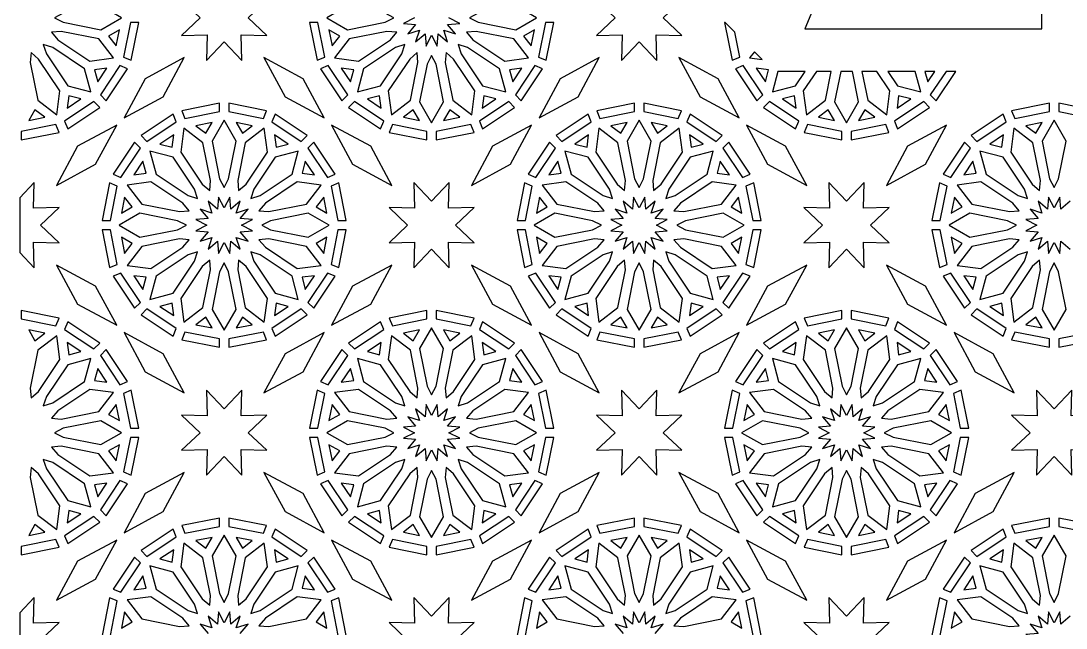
# Model space of a CAD drawing. Header units: millimetres. Extents: x 5 to 1055, y 1035 to 2435.
# Drawn here: x 181.5 to 534.1, y 1319 to 1523.9 of the extents above; entities that cross this region are included whole.
import ezdxf

# ---------------------------------------------------------------- set-up
doc = ezdxf.new("R2010")
doc.units = ezdxf.units.MM
doc.layers.add('CUT', color=1, linetype='CONTINUOUS')

msp = doc.modelspace()

# ---------------------------------------------------------------- linework, layer by layer
at = {"layer": 'CUT'}
for points in [[(250.075, 1516.839), (256.026, 1510.558), (255.793, 1519.207), (264.442, 1518.974), (258.161, 1524.925), (264.442, 1530.876), (255.793, 1530.643), (256.026, 1539.292), (250.075, 1533.011), (244.124, 1539.292), (244.357, 1530.643), (235.708, 1530.876), (241.989, 1524.925), (235.708, 1518.974), (244.357, 1519.207), (244.124, 1510.558)], [(390.075, 1516.839), (396.026, 1510.558), (395.793, 1519.207), (404.442, 1518.974), (398.161, 1524.925), (404.442, 1530.876), (395.793, 1530.643), (396.026, 1539.292), (390.075, 1533.011), (384.124, 1539.292), (384.357, 1530.643), (375.708, 1530.876), (381.989, 1524.925), (375.708, 1518.974), (384.357, 1519.207), (384.124, 1510.558)], [(525.95, 1539.1), (453.426, 1539.1), (446.033, 1521.25), (525.95, 1521.25)], [(195.763, 1523.411), (208.475, 1520.882), (215.479, 1524.925), (208.475, 1528.968), (195.763, 1526.439), (192.806, 1524.925)], [(304.387, 1526.439), (291.675, 1528.968), (284.671, 1524.925), (291.675, 1520.882), (304.387, 1523.411), (307.344, 1524.925)], [(335.763, 1523.411), (348.475, 1520.882), (355.479, 1524.925), (348.475, 1528.968), (335.763, 1526.439), (332.806, 1524.925)], [(218.732, 1510.617), (221.266, 1523.35), (218.451, 1523.35), (216.133, 1511.695)], [(284.017, 1511.695), (281.699, 1523.35), (278.884, 1523.35), (281.418, 1510.617)], [(358.732, 1510.617), (361.266, 1523.35), (358.451, 1523.35), (356.133, 1511.695)], [(419.103, 1523.35), (418.884, 1523.35), (421.418, 1510.617), (424.017, 1511.695), (422.344, 1520.109)], [(193.988, 1517.523), (204.766, 1510.321), (212.783, 1511.376), (207.861, 1517.792), (195.148, 1520.321), (191.837, 1520.053)], [(214.744, 1520.863), (211.093, 1518.755), (213.66, 1515.41)], [(286.49, 1515.41), (289.057, 1518.755), (285.406, 1520.863)], [(308.313, 1520.053), (305.002, 1520.321), (292.289, 1517.792), (287.367, 1511.376), (295.384, 1510.321), (306.162, 1517.523)], [(333.988, 1517.523), (344.766, 1510.321), (352.783, 1511.376), (347.861, 1517.792), (335.148, 1520.321), (331.837, 1520.053)], [(354.744, 1520.863), (351.093, 1518.755), (353.66, 1515.41)], [(184.679, 1509.852), (187.208, 1497.139), (193.624, 1492.217), (194.679, 1500.234), (187.477, 1511.012), (184.947, 1513.163)], [(190.097, 1512.761), (197.298, 1501.984), (205.109, 1499.891), (203.016, 1507.702), (192.239, 1514.903), (189.077, 1515.923)], [(307.911, 1514.903), (297.134, 1507.702), (295.041, 1499.891), (302.852, 1501.984), (310.053, 1512.761), (311.073, 1515.923)], [(312.673, 1511.012), (305.471, 1500.234), (306.526, 1492.217), (312.942, 1497.139), (315.471, 1509.852), (315.203, 1513.163)], [(324.679, 1509.852), (327.208, 1497.139), (333.624, 1492.217), (334.679, 1500.234), (327.477, 1511.012), (324.947, 1513.163)], [(330.097, 1512.761), (337.298, 1501.984), (345.109, 1499.891), (343.016, 1507.702), (332.239, 1514.903), (329.077, 1515.923)], [(428.977, 1513.476), (427.367, 1511.376), (431.639, 1510.814)], [(216.321, 1491.171), (229.519, 1498.276), (236.624, 1511.474), (223.426, 1504.369)], [(283.829, 1491.171), (276.724, 1504.369), (263.526, 1511.474), (270.631, 1498.276)], [(318.561, 1509.237), (316.032, 1496.525), (320.075, 1489.521), (324.118, 1496.525), (321.589, 1509.237), (320.075, 1512.194)], [(356.321, 1491.171), (369.519, 1498.276), (376.624, 1511.474), (363.426, 1504.369)], [(423.829, 1491.171), (416.724, 1504.369), (403.526, 1511.474), (410.631, 1498.276)], [(210.551, 1507.905), (206.371, 1507.355), (207.462, 1503.282)], [(214.927, 1508.784), (208.325, 1498.903), (210.314, 1496.913), (217.527, 1507.707)], [(291.825, 1498.903), (285.223, 1508.784), (282.623, 1507.707), (289.836, 1496.913)], [(292.688, 1503.282), (293.779, 1507.355), (289.599, 1507.905)], [(350.551, 1507.905), (346.371, 1507.355), (347.462, 1503.282)], [(354.927, 1508.784), (348.325, 1498.903), (350.314, 1496.913), (357.527, 1507.707)], [(431.825, 1498.903), (425.223, 1508.784), (422.623, 1507.707), (429.836, 1496.913)], [(432.688, 1503.282), (433.779, 1507.355), (429.599, 1507.905)], [(436.906, 1506.85), (435.041, 1499.891), (442.852, 1501.984), (446.104, 1506.85)], [(449.892, 1506.85), (445.471, 1500.234), (446.526, 1492.217), (452.942, 1497.139), (454.874, 1506.85)], [(458.086, 1506.85), (456.032, 1496.525), (460.075, 1489.521), (464.118, 1496.525), (462.064, 1506.85)], [(465.276, 1506.85), (467.208, 1497.139), (473.624, 1492.217), (474.679, 1500.234), (470.258, 1506.85)], [(474.046, 1506.85), (477.298, 1501.984), (485.109, 1499.891), (483.244, 1506.85)], [(486.506, 1506.85), (487.462, 1503.282), (489.846, 1506.85)], [(493.634, 1506.85), (488.325, 1498.903), (490.314, 1496.913), (496.955, 1506.85)], [(206.097, 1496.675), (196.216, 1490.073), (197.293, 1487.473), (208.087, 1494.686)], [(201.718, 1497.538), (197.645, 1498.629), (197.095, 1494.449)], [(248.5, 1496.116), (235.767, 1493.582), (236.845, 1490.983), (248.5, 1493.301)], [(264.383, 1493.582), (251.65, 1496.116), (251.65, 1493.301), (263.305, 1490.983)], [(303.934, 1490.073), (294.053, 1496.675), (292.063, 1494.686), (302.857, 1487.473)], [(303.055, 1494.449), (302.505, 1498.629), (298.432, 1497.538)], [(346.097, 1496.675), (336.216, 1490.073), (337.293, 1487.473), (348.087, 1494.686)], [(341.718, 1497.538), (337.645, 1498.629), (337.095, 1494.449)], [(388.5, 1496.116), (375.767, 1493.582), (376.845, 1490.983), (388.5, 1493.301)], [(404.383, 1493.582), (391.65, 1496.116), (391.65, 1493.301), (403.305, 1490.983)], [(443.934, 1490.073), (434.053, 1496.675), (432.063, 1494.686), (442.857, 1487.473)], [(443.055, 1494.449), (442.505, 1498.629), (438.432, 1497.538)], [(486.097, 1496.675), (476.216, 1490.073), (477.293, 1487.473), (488.087, 1494.686)], [(481.718, 1497.538), (477.645, 1498.629), (477.095, 1494.449)], [(528.5, 1496.116), (515.767, 1493.582), (516.845, 1490.983), (528.5, 1493.301)], [(531.65, 1493.301), (543.305, 1490.983), (544.383, 1493.582), (531.65, 1496.116)], [(189.59, 1491.34), (186.245, 1493.907), (184.137, 1490.256)], [(224.053, 1483.175), (233.934, 1489.777), (232.857, 1492.377), (222.063, 1485.164)], [(278.087, 1485.164), (267.293, 1492.377), (266.216, 1489.777), (276.097, 1483.175)], [(316.013, 1490.256), (313.905, 1493.907), (310.56, 1491.34)], [(329.59, 1491.34), (326.245, 1493.907), (324.137, 1490.256)], [(364.053, 1483.175), (373.934, 1489.777), (372.857, 1492.377), (362.063, 1485.164)], [(418.087, 1485.164), (407.293, 1492.377), (406.216, 1489.777), (416.097, 1483.175)], [(456.013, 1490.256), (453.905, 1493.907), (450.56, 1491.34)], [(469.59, 1491.34), (466.245, 1493.907), (464.137, 1490.256)], [(504.053, 1483.175), (513.934, 1489.777), (512.857, 1492.377), (502.063, 1485.164)], [(193.305, 1488.867), (181.65, 1486.549), (181.65, 1483.734), (194.383, 1486.268)], [(213.829, 1488.679), (200.631, 1481.574), (193.526, 1468.376), (206.724, 1475.481)], [(246.013, 1489.594), (240.56, 1488.51), (243.905, 1485.943)], [(251.589, 1470.613), (254.118, 1483.325), (250.075, 1490.329), (246.032, 1483.325), (248.561, 1470.613), (250.075, 1467.656)], [(259.59, 1488.51), (254.137, 1489.594), (256.245, 1485.943)], [(286.321, 1488.679), (293.426, 1475.481), (306.624, 1468.376), (299.519, 1481.574)], [(318.5, 1486.549), (306.845, 1488.867), (305.767, 1486.268), (318.5, 1483.734)], [(333.305, 1488.867), (321.65, 1486.549), (321.65, 1483.734), (334.383, 1486.268)], [(353.829, 1488.679), (340.631, 1481.574), (333.526, 1468.376), (346.724, 1475.481)], [(386.013, 1489.594), (380.56, 1488.51), (383.905, 1485.943)], [(391.589, 1470.613), (394.118, 1483.325), (390.075, 1490.329), (386.032, 1483.325), (388.561, 1470.613), (390.075, 1467.656)], [(399.59, 1488.51), (394.137, 1489.594), (396.245, 1485.943)], [(426.321, 1488.679), (433.426, 1475.481), (446.624, 1468.376), (439.519, 1481.574)], [(458.5, 1486.549), (446.845, 1488.867), (445.767, 1486.268), (458.5, 1483.734)], [(473.305, 1488.867), (461.65, 1486.549), (461.65, 1483.734), (474.383, 1486.268)], [(493.829, 1488.679), (480.631, 1481.574), (473.526, 1468.376), (486.724, 1475.481)], [(526.013, 1489.594), (520.56, 1488.51), (523.905, 1485.943)], [(531.589, 1470.613), (534.118, 1483.325), (530.075, 1490.329), (526.032, 1483.325), (528.561, 1470.613), (530.075, 1467.656)], [(233.055, 1485.401), (228.432, 1482.312), (232.505, 1481.221)], [(245.471, 1469.998), (242.942, 1482.711), (236.526, 1487.633), (235.471, 1479.616), (242.673, 1468.838), (245.203, 1466.687)], [(257.477, 1468.838), (264.679, 1479.616), (263.624, 1487.633), (257.208, 1482.711), (254.679, 1469.998), (254.947, 1466.687)], [(267.095, 1485.401), (267.645, 1481.221), (271.718, 1482.312)], [(373.055, 1485.401), (368.432, 1482.312), (372.505, 1481.221)], [(385.471, 1469.998), (382.942, 1482.711), (376.526, 1487.633), (375.471, 1479.616), (382.673, 1468.838), (385.203, 1466.687)], [(397.477, 1468.838), (404.679, 1479.616), (403.624, 1487.633), (397.208, 1482.711), (394.679, 1469.998), (394.947, 1466.687)], [(407.095, 1485.401), (407.645, 1481.221), (411.718, 1482.312)], [(513.055, 1485.401), (508.432, 1482.312), (512.505, 1481.221)], [(525.471, 1469.998), (522.942, 1482.711), (516.526, 1487.633), (515.471, 1479.616), (522.673, 1468.838), (525.203, 1466.687)], [(215.223, 1471.066), (221.825, 1480.947), (219.836, 1482.937), (212.623, 1472.143)], [(287.527, 1472.143), (280.314, 1482.937), (278.325, 1480.947), (284.927, 1471.066)], [(355.223, 1471.066), (361.825, 1480.947), (359.836, 1482.937), (352.623, 1472.143)], [(427.527, 1472.143), (420.314, 1482.937), (418.325, 1480.947), (424.927, 1471.066)], [(495.223, 1471.066), (501.825, 1480.947), (499.836, 1482.937), (492.623, 1472.143)], [(240.053, 1467.089), (232.852, 1477.866), (225.041, 1479.959), (227.134, 1472.148), (237.911, 1464.947), (241.073, 1463.927)], [(262.239, 1464.947), (273.016, 1472.148), (275.109, 1479.959), (267.298, 1477.866), (260.097, 1467.089), (259.077, 1463.927)], [(380.053, 1467.089), (372.852, 1477.866), (365.041, 1479.959), (367.134, 1472.148), (377.911, 1464.947), (381.073, 1463.927)], [(402.239, 1464.947), (413.016, 1472.148), (415.109, 1479.959), (407.298, 1477.866), (400.097, 1467.089), (399.077, 1463.927)], [(520.053, 1467.089), (512.852, 1477.866), (505.041, 1479.959), (507.134, 1472.148), (517.911, 1464.947), (521.073, 1463.927)], [(222.688, 1476.568), (219.599, 1471.945), (223.779, 1472.495)], [(277.462, 1476.568), (276.371, 1472.495), (280.551, 1471.945)], [(362.688, 1476.568), (359.599, 1471.945), (363.779, 1472.495)], [(417.462, 1476.568), (416.371, 1472.495), (420.551, 1471.945)], [(502.688, 1476.568), (499.599, 1471.945), (503.779, 1472.495)], [(181.15, 1445.704), (186.026, 1440.558), (185.793, 1449.207), (194.442, 1448.974), (188.161, 1454.925), (194.442, 1460.876), (185.793, 1460.643), (186.026, 1469.292), (181.15, 1464.146)], [(211.699, 1456.5), (214.017, 1468.155), (211.418, 1469.233), (208.884, 1456.5)], [(236.162, 1462.327), (225.384, 1469.529), (217.367, 1468.474), (222.289, 1462.058), (235.002, 1459.529), (238.313, 1459.797)], [(265.148, 1459.529), (277.861, 1462.058), (282.783, 1468.474), (274.766, 1469.529), (263.988, 1462.327), (261.837, 1459.797)], [(291.266, 1456.5), (288.732, 1469.233), (286.133, 1468.155), (288.451, 1456.5)], [(320.075, 1446.839), (326.026, 1440.558), (325.793, 1449.207), (334.442, 1448.974), (328.161, 1454.925), (334.442, 1460.876), (325.793, 1460.643), (326.026, 1469.292), (320.075, 1463.011), (314.124, 1469.292), (314.357, 1460.643), (305.708, 1460.876), (311.989, 1454.925), (305.708, 1448.974), (314.357, 1449.207), (314.124, 1440.558)], [(351.699, 1456.5), (354.017, 1468.155), (351.418, 1469.233), (348.884, 1456.5)], [(376.162, 1462.327), (365.384, 1469.529), (357.367, 1468.474), (362.289, 1462.058), (375.002, 1459.529), (378.313, 1459.797)], [(405.148, 1459.529), (417.861, 1462.058), (422.783, 1468.474), (414.766, 1469.529), (403.988, 1462.327), (401.837, 1459.797)], [(431.266, 1456.5), (428.732, 1469.233), (426.133, 1468.155), (428.451, 1456.5)], [(460.075, 1446.839), (466.026, 1440.558), (465.793, 1449.207), (474.442, 1448.974), (468.161, 1454.925), (474.442, 1460.876), (465.793, 1460.643), (466.026, 1469.292), (460.075, 1463.011), (454.124, 1469.292), (454.357, 1460.643), (445.708, 1460.876), (451.989, 1454.925), (445.708, 1448.974), (454.357, 1449.207), (454.124, 1440.558)], [(491.699, 1456.5), (494.017, 1468.155), (491.418, 1469.233), (488.884, 1456.5)], [(516.162, 1462.327), (505.384, 1469.529), (497.367, 1468.474), (502.289, 1462.058), (515.002, 1459.529), (518.313, 1459.797)], [(216.49, 1464.44), (215.406, 1458.987), (219.057, 1461.095)], [(250.075, 1449.101), (251.968, 1445.407), (252.303, 1449.545), (255.467, 1446.856), (254.193, 1450.807), (258.144, 1449.533), (255.455, 1452.697), (259.593, 1453.032), (255.899, 1454.925), (259.593, 1456.818), (255.455, 1457.153), (258.144, 1460.317), (254.193, 1459.043), (255.467, 1462.994), (252.303, 1460.305), (251.968, 1464.443), (250.075, 1460.749), (248.182, 1464.443), (247.847, 1460.305), (244.683, 1462.994), (245.957, 1459.043), (242.006, 1460.317), (244.695, 1457.153), (240.557, 1456.818), (244.251, 1454.925), (240.557, 1453.032), (244.695, 1452.697), (242.006, 1449.533), (245.957, 1450.807), (244.683, 1446.856), (247.847, 1449.545), (248.182, 1445.407)], [(283.66, 1464.44), (281.093, 1461.095), (284.744, 1458.987)], [(356.49, 1464.44), (355.406, 1458.987), (359.057, 1461.095)], [(390.075, 1449.101), (391.968, 1445.407), (392.303, 1449.545), (395.467, 1446.856), (394.193, 1450.807), (398.144, 1449.533), (395.455, 1452.697), (399.593, 1453.032), (395.899, 1454.925), (399.593, 1456.818), (395.455, 1457.153), (398.144, 1460.317), (394.193, 1459.043), (395.467, 1462.994), (392.303, 1460.305), (391.968, 1464.443), (390.075, 1460.749), (388.182, 1464.443), (387.847, 1460.305), (384.683, 1462.994), (385.957, 1459.043), (382.006, 1460.317), (384.695, 1457.153), (380.557, 1456.818), (384.251, 1454.925), (380.557, 1453.032), (384.695, 1452.697), (382.006, 1449.533), (385.957, 1450.807), (384.683, 1446.856), (387.847, 1449.545), (388.182, 1445.407)], [(423.66, 1464.44), (421.093, 1461.095), (424.744, 1458.987)], [(496.49, 1464.44), (495.406, 1458.987), (499.057, 1461.095)], [(234.387, 1456.439), (221.675, 1458.968), (214.671, 1454.925), (221.675, 1450.882), (234.387, 1453.411), (237.344, 1454.925)], [(265.763, 1453.411), (278.475, 1450.882), (285.479, 1454.925), (278.475, 1458.968), (265.763, 1456.439), (262.806, 1454.925)], [(374.387, 1456.439), (361.675, 1458.968), (354.671, 1454.925), (361.675, 1450.882), (374.387, 1453.411), (377.344, 1454.925)], [(405.763, 1453.411), (418.475, 1450.882), (425.479, 1454.925), (418.475, 1458.968), (405.763, 1456.439), (402.806, 1454.925)], [(514.387, 1456.439), (501.675, 1458.968), (494.671, 1454.925), (501.675, 1450.882), (514.387, 1453.411), (517.344, 1454.925)], [(214.017, 1441.695), (211.699, 1453.35), (208.884, 1453.35), (211.418, 1440.617)], [(288.732, 1440.617), (291.266, 1453.35), (288.451, 1453.35), (286.133, 1441.695)], [(354.017, 1441.695), (351.699, 1453.35), (348.884, 1453.35), (351.418, 1440.617)], [(428.732, 1440.617), (431.266, 1453.35), (428.451, 1453.35), (426.133, 1441.695)], [(494.017, 1441.695), (491.699, 1453.35), (488.884, 1453.35), (491.418, 1440.617)], [(216.49, 1445.41), (219.057, 1448.755), (215.406, 1450.863)], [(238.313, 1450.053), (235.002, 1450.321), (222.289, 1447.792), (217.367, 1441.376), (225.384, 1440.321), (236.162, 1447.523)], [(263.988, 1447.523), (274.766, 1440.321), (282.783, 1441.376), (277.861, 1447.792), (265.148, 1450.321), (261.837, 1450.053)], [(284.744, 1450.863), (281.093, 1448.755), (283.66, 1445.41)], [(356.49, 1445.41), (359.057, 1448.755), (355.406, 1450.863)], [(378.313, 1450.053), (375.002, 1450.321), (362.289, 1447.792), (357.367, 1441.376), (365.384, 1440.321), (376.162, 1447.523)], [(403.988, 1447.523), (414.766, 1440.321), (422.783, 1441.376), (417.861, 1447.792), (405.148, 1450.321), (401.837, 1450.053)], [(424.744, 1450.863), (421.093, 1448.755), (423.66, 1445.41)], [(496.49, 1445.41), (499.057, 1448.755), (495.406, 1450.863)], [(518.313, 1450.053), (515.002, 1450.321), (502.289, 1447.792), (497.367, 1441.376), (505.384, 1440.321), (516.162, 1447.523)], [(237.911, 1444.903), (227.134, 1437.702), (225.041, 1429.891), (232.852, 1431.984), (240.053, 1442.761), (241.073, 1445.923)], [(260.097, 1442.761), (267.298, 1431.984), (275.109, 1429.891), (273.016, 1437.702), (262.239, 1444.903), (259.077, 1445.923)], [(377.911, 1444.903), (367.134, 1437.702), (365.041, 1429.891), (372.852, 1431.984), (380.053, 1442.761), (381.073, 1445.923)], [(400.097, 1442.761), (407.298, 1431.984), (415.109, 1429.891), (413.016, 1437.702), (402.239, 1444.903), (399.077, 1445.923)], [(517.911, 1444.903), (507.134, 1437.702), (505.041, 1429.891), (512.852, 1431.984), (520.053, 1442.761), (521.073, 1445.923)], [(242.673, 1441.012), (235.471, 1430.234), (236.526, 1422.217), (242.942, 1427.139), (245.471, 1439.852), (245.203, 1443.163)], [(254.679, 1439.852), (257.208, 1427.139), (263.624, 1422.217), (264.679, 1430.234), (257.477, 1441.012), (254.947, 1443.163)], [(382.673, 1441.012), (375.471, 1430.234), (376.526, 1422.217), (382.942, 1427.139), (385.471, 1439.852), (385.203, 1443.163)], [(394.679, 1439.852), (397.208, 1427.139), (403.624, 1422.217), (404.679, 1430.234), (397.477, 1441.012), (394.947, 1443.163)], [(522.673, 1441.012), (515.471, 1430.234), (516.526, 1422.217), (522.942, 1427.139), (525.471, 1439.852), (525.203, 1443.163)], [(213.829, 1421.171), (206.724, 1434.369), (193.526, 1441.474), (200.631, 1428.276)], [(221.825, 1428.903), (215.223, 1438.784), (212.623, 1437.707), (219.836, 1426.913)], [(248.561, 1439.237), (246.032, 1426.525), (250.075, 1419.521), (254.118, 1426.525), (251.589, 1439.237), (250.075, 1442.194)], [(284.927, 1438.784), (278.325, 1428.903), (280.314, 1426.913), (287.527, 1437.707)], [(286.321, 1421.171), (299.519, 1428.276), (306.624, 1441.474), (293.426, 1434.369)], [(353.829, 1421.171), (346.724, 1434.369), (333.526, 1441.474), (340.631, 1428.276)], [(361.825, 1428.903), (355.223, 1438.784), (352.623, 1437.707), (359.836, 1426.913)], [(388.561, 1439.237), (386.032, 1426.525), (390.075, 1419.521), (394.118, 1426.525), (391.589, 1439.237), (390.075, 1442.194)], [(424.927, 1438.784), (418.325, 1428.903), (420.314, 1426.913), (427.527, 1437.707)], [(426.321, 1421.171), (439.519, 1428.276), (446.624, 1441.474), (433.426, 1434.369)], [(493.829, 1421.171), (486.724, 1434.369), (473.526, 1441.474), (480.631, 1428.276)], [(501.825, 1428.903), (495.223, 1438.784), (492.623, 1437.707), (499.836, 1426.913)], [(528.561, 1439.237), (526.032, 1426.525), (530.075, 1419.521), (534.118, 1426.525), (531.589, 1439.237), (530.075, 1442.194)], [(222.688, 1433.282), (223.779, 1437.355), (219.599, 1437.905)], [(280.551, 1437.905), (276.371, 1437.355), (277.462, 1433.282)], [(362.688, 1433.282), (363.779, 1437.355), (359.599, 1437.905)], [(420.551, 1437.905), (416.371, 1437.355), (417.462, 1433.282)], [(502.688, 1433.282), (503.779, 1437.355), (499.599, 1437.905)], [(233.055, 1424.449), (232.505, 1428.629), (228.432, 1427.538)], [(271.718, 1427.538), (267.645, 1428.629), (267.095, 1424.449)], [(373.055, 1424.449), (372.505, 1428.629), (368.432, 1427.538)], [(411.718, 1427.538), (407.645, 1428.629), (407.095, 1424.449)], [(513.055, 1424.449), (512.505, 1428.629), (508.432, 1427.538)], [(194.383, 1423.582), (181.65, 1426.116), (181.65, 1423.301), (193.305, 1420.983)], [(233.934, 1420.073), (224.053, 1426.675), (222.063, 1424.686), (232.857, 1417.473)], [(276.097, 1426.675), (266.216, 1420.073), (267.293, 1417.473), (278.087, 1424.686)], [(318.5, 1426.116), (305.767, 1423.582), (306.845, 1420.983), (318.5, 1423.301)], [(334.383, 1423.582), (321.65, 1426.116), (321.65, 1423.301), (333.305, 1420.983)], [(373.934, 1420.073), (364.053, 1426.675), (362.063, 1424.686), (372.857, 1417.473)], [(416.097, 1426.675), (406.216, 1420.073), (407.293, 1417.473), (418.087, 1424.686)], [(458.5, 1426.116), (445.767, 1423.582), (446.845, 1420.983), (458.5, 1423.301)], [(474.383, 1423.582), (461.65, 1426.116), (461.65, 1423.301), (473.305, 1420.983)], [(513.934, 1420.073), (504.053, 1426.675), (502.063, 1424.686), (512.857, 1417.473)], [(208.087, 1415.164), (197.293, 1422.377), (196.216, 1419.777), (206.097, 1413.175)], [(246.013, 1420.256), (243.905, 1423.907), (240.56, 1421.34)], [(259.59, 1421.34), (256.245, 1423.907), (254.137, 1420.256)], [(294.053, 1413.175), (303.934, 1419.777), (302.857, 1422.377), (292.063, 1415.164)], [(348.087, 1415.164), (337.293, 1422.377), (336.216, 1419.777), (346.097, 1413.175)], [(386.013, 1420.256), (383.905, 1423.907), (380.56, 1421.34)], [(399.59, 1421.34), (396.245, 1423.907), (394.137, 1420.256)], [(434.053, 1413.175), (443.934, 1419.777), (442.857, 1422.377), (432.063, 1415.164)], [(488.087, 1415.164), (477.293, 1422.377), (476.216, 1419.777), (486.097, 1413.175)], [(526.013, 1420.256), (523.905, 1423.907), (520.56, 1421.34)], [(189.59, 1418.51), (184.137, 1419.594), (186.245, 1415.943)], [(187.477, 1398.838), (194.679, 1409.616), (193.624, 1417.633), (187.208, 1412.711), (184.679, 1399.998), (184.947, 1396.687)], [(216.321, 1418.679), (223.426, 1405.481), (236.624, 1398.376), (229.519, 1411.574)], [(248.5, 1416.549), (236.845, 1418.867), (235.767, 1416.268), (248.5, 1413.734)], [(263.305, 1418.867), (251.65, 1416.549), (251.65, 1413.734), (264.383, 1416.268)], [(283.829, 1418.679), (270.631, 1411.574), (263.526, 1398.376), (276.724, 1405.481)], [(315.471, 1399.998), (312.942, 1412.711), (306.526, 1417.633), (305.471, 1409.616), (312.673, 1398.838), (315.203, 1396.687)], [(316.013, 1419.594), (310.56, 1418.51), (313.905, 1415.943)], [(321.589, 1400.613), (324.118, 1413.325), (320.075, 1420.329), (316.032, 1413.325), (318.561, 1400.613), (320.075, 1397.656)], [(329.59, 1418.51), (324.137, 1419.594), (326.245, 1415.943)], [(327.477, 1398.838), (334.679, 1409.616), (333.624, 1417.633), (327.208, 1412.711), (324.679, 1399.998), (324.947, 1396.687)], [(356.321, 1418.679), (363.426, 1405.481), (376.624, 1398.376), (369.519, 1411.574)], [(388.5, 1416.549), (376.845, 1418.867), (375.767, 1416.268), (388.5, 1413.734)], [(403.305, 1418.867), (391.65, 1416.549), (391.65, 1413.734), (404.383, 1416.268)], [(423.829, 1418.679), (410.631, 1411.574), (403.526, 1398.376), (416.724, 1405.481)], [(455.471, 1399.998), (452.942, 1412.711), (446.526, 1417.633), (445.471, 1409.616), (452.673, 1398.838), (455.203, 1396.687)], [(456.013, 1419.594), (450.56, 1418.51), (453.905, 1415.943)], [(461.589, 1400.613), (464.118, 1413.325), (460.075, 1420.329), (456.032, 1413.325), (458.561, 1400.613), (460.075, 1397.656)], [(469.59, 1418.51), (464.137, 1419.594), (466.245, 1415.943)], [(467.477, 1398.838), (474.679, 1409.616), (473.624, 1417.633), (467.208, 1412.711), (464.679, 1399.998), (464.947, 1396.687)], [(496.321, 1418.679), (503.426, 1405.481), (516.624, 1398.376), (509.519, 1411.574)], [(528.5, 1416.549), (516.845, 1418.867), (515.767, 1416.268), (528.5, 1413.734)], [(531.65, 1413.734), (544.383, 1416.268), (543.305, 1418.867), (531.65, 1416.549)], [(197.095, 1415.401), (197.645, 1411.221), (201.718, 1412.312)], [(303.055, 1415.401), (298.432, 1412.312), (302.505, 1411.221)], [(337.095, 1415.401), (337.645, 1411.221), (341.718, 1412.312)], [(443.055, 1415.401), (438.432, 1412.312), (442.505, 1411.221)], [(477.095, 1415.401), (477.645, 1411.221), (481.718, 1412.312)], [(217.527, 1402.143), (210.314, 1412.937), (208.325, 1410.947), (214.927, 1401.066)], [(285.223, 1401.066), (291.825, 1410.947), (289.836, 1412.937), (282.623, 1402.143)], [(357.527, 1402.143), (350.314, 1412.937), (348.325, 1410.947), (354.927, 1401.066)], [(425.223, 1401.066), (431.825, 1410.947), (429.836, 1412.937), (422.623, 1402.143)], [(497.527, 1402.143), (490.314, 1412.937), (488.325, 1410.947), (494.927, 1401.066)], [(192.239, 1394.947), (203.016, 1402.148), (205.109, 1409.959), (197.298, 1407.866), (190.097, 1397.089), (189.077, 1393.927)], [(310.053, 1397.089), (302.852, 1407.866), (295.041, 1409.959), (297.134, 1402.148), (307.911, 1394.947), (311.073, 1393.927)], [(332.239, 1394.947), (343.016, 1402.148), (345.109, 1409.959), (337.298, 1407.866), (330.097, 1397.089), (329.077, 1393.927)], [(450.053, 1397.089), (442.852, 1407.866), (435.041, 1409.959), (437.134, 1402.148), (447.911, 1394.947), (451.073, 1393.927)], [(472.239, 1394.947), (483.016, 1402.148), (485.109, 1409.959), (477.298, 1407.866), (470.097, 1397.089), (469.077, 1393.927)], [(207.462, 1406.568), (206.371, 1402.495), (210.551, 1401.945)], [(292.688, 1406.568), (289.599, 1401.945), (293.779, 1402.495)], [(347.462, 1406.568), (346.371, 1402.495), (350.551, 1401.945)], [(432.688, 1406.568), (429.599, 1401.945), (433.779, 1402.495)], [(487.462, 1406.568), (486.371, 1402.495), (490.551, 1401.945)], [(195.148, 1389.529), (207.861, 1392.058), (212.783, 1398.474), (204.766, 1399.529), (193.988, 1392.327), (191.837, 1389.797)], [(221.266, 1386.5), (218.732, 1399.233), (216.133, 1398.155), (218.451, 1386.5)], [(250.075, 1376.839), (256.026, 1370.558), (255.793, 1379.207), (264.442, 1378.974), (258.161, 1384.925), (264.442, 1390.876), (255.793, 1390.643), (256.026, 1399.292), (250.075, 1393.011), (244.124, 1399.292), (244.357, 1390.643), (235.708, 1390.876), (241.989, 1384.925), (235.708, 1378.974), (244.357, 1379.207), (244.124, 1370.558)], [(281.699, 1386.5), (284.017, 1398.155), (281.418, 1399.233), (278.884, 1386.5)], [(306.162, 1392.327), (295.384, 1399.529), (287.367, 1398.474), (292.289, 1392.058), (305.002, 1389.529), (308.313, 1389.797)], [(335.148, 1389.529), (347.861, 1392.058), (352.783, 1398.474), (344.766, 1399.529), (333.988, 1392.327), (331.837, 1389.797)], [(361.266, 1386.5), (358.732, 1399.233), (356.133, 1398.155), (358.451, 1386.5)], [(390.075, 1376.839), (396.026, 1370.558), (395.793, 1379.207), (404.442, 1378.974), (398.161, 1384.925), (404.442, 1390.876), (395.793, 1390.643), (396.026, 1399.292), (390.075, 1393.011), (384.124, 1399.292), (384.357, 1390.643), (375.708, 1390.876), (381.989, 1384.925), (375.708, 1378.974), (384.357, 1379.207), (384.124, 1370.558)], [(421.699, 1386.5), (424.017, 1398.155), (421.418, 1399.233), (418.884, 1386.5)], [(446.162, 1392.327), (435.384, 1399.529), (427.367, 1398.474), (432.289, 1392.058), (445.002, 1389.529), (448.313, 1389.797)], [(475.148, 1389.529), (487.861, 1392.058), (492.783, 1398.474), (484.766, 1399.529), (473.988, 1392.327), (471.837, 1389.797)], [(501.266, 1386.5), (498.732, 1399.233), (496.133, 1398.155), (498.451, 1386.5)], [(530.075, 1376.839), (536.026, 1370.558), (535.793, 1379.207), (544.442, 1378.974), (538.161, 1384.925), (544.442, 1390.876), (535.793, 1390.643), (536.026, 1399.292), (530.075, 1393.011), (524.124, 1399.292), (524.357, 1390.643), (515.708, 1390.876), (521.989, 1384.925), (515.708, 1378.974), (524.357, 1379.207), (524.124, 1370.558)], [(213.66, 1394.44), (211.093, 1391.095), (214.744, 1388.987)], [(286.49, 1394.44), (285.406, 1388.987), (289.057, 1391.095)], [(320.075, 1379.101), (321.968, 1375.407), (322.303, 1379.545), (325.467, 1376.856), (324.193, 1380.807), (328.144, 1379.533), (325.455, 1382.697), (329.593, 1383.032), (325.899, 1384.925), (329.593, 1386.818), (325.455, 1387.153), (328.144, 1390.317), (324.193, 1389.043), (325.467, 1392.994), (322.303, 1390.305), (321.968, 1394.443), (320.075, 1390.749), (318.182, 1394.443), (317.847, 1390.305), (314.683, 1392.994), (315.957, 1389.043), (312.006, 1390.317), (314.695, 1387.153), (310.557, 1386.818), (314.251, 1384.925), (310.557, 1383.032), (314.695, 1382.697), (312.006, 1379.533), (315.957, 1380.807), (314.683, 1376.856), (317.847, 1379.545), (318.182, 1375.407)], [(353.66, 1394.44), (351.093, 1391.095), (354.744, 1388.987)], [(426.49, 1394.44), (425.406, 1388.987), (429.057, 1391.095)], [(460.075, 1379.101), (461.968, 1375.407), (462.303, 1379.545), (465.467, 1376.856), (464.193, 1380.807), (468.144, 1379.533), (465.455, 1382.697), (469.593, 1383.032), (465.899, 1384.925), (469.593, 1386.818), (465.455, 1387.153), (468.144, 1390.317), (464.193, 1389.043), (465.467, 1392.994), (462.303, 1390.305), (461.968, 1394.443), (460.075, 1390.749), (458.182, 1394.443), (457.847, 1390.305), (454.683, 1392.994), (455.957, 1389.043), (452.006, 1390.317), (454.695, 1387.153), (450.557, 1386.818), (454.251, 1384.925), (450.557, 1383.032), (454.695, 1382.697), (452.006, 1379.533), (455.957, 1380.807), (454.683, 1376.856), (457.847, 1379.545), (458.182, 1375.407)], [(493.66, 1394.44), (491.093, 1391.095), (494.744, 1388.987)], [(195.763, 1383.411), (208.475, 1380.882), (215.479, 1384.925), (208.475, 1388.968), (195.763, 1386.439), (192.806, 1384.925)], [(304.387, 1386.439), (291.675, 1388.968), (284.671, 1384.925), (291.675, 1380.882), (304.387, 1383.411), (307.344, 1384.925)], [(335.763, 1383.411), (348.475, 1380.882), (355.479, 1384.925), (348.475, 1388.968), (335.763, 1386.439), (332.806, 1384.925)], [(444.387, 1386.439), (431.675, 1388.968), (424.671, 1384.925), (431.675, 1380.882), (444.387, 1383.411), (447.344, 1384.925)], [(475.763, 1383.411), (488.475, 1380.882), (495.479, 1384.925), (488.475, 1388.968), (475.763, 1386.439), (472.806, 1384.925)], [(218.732, 1370.617), (221.266, 1383.35), (218.451, 1383.35), (216.133, 1371.695)], [(284.017, 1371.695), (281.699, 1383.35), (278.884, 1383.35), (281.418, 1370.617)], [(358.732, 1370.617), (361.266, 1383.35), (358.451, 1383.35), (356.133, 1371.695)], [(424.017, 1371.695), (421.699, 1383.35), (418.884, 1383.35), (421.418, 1370.617)], [(498.732, 1370.617), (501.266, 1383.35), (498.451, 1383.35), (496.133, 1371.695)], [(193.988, 1377.523), (204.766, 1370.321), (212.783, 1371.376), (207.861, 1377.792), (195.148, 1380.321), (191.837, 1380.053)], [(214.744, 1380.863), (211.093, 1378.755), (213.66, 1375.41)], [(286.49, 1375.41), (289.057, 1378.755), (285.406, 1380.863)], [(308.313, 1380.053), (305.002, 1380.321), (292.289, 1377.792), (287.367, 1371.376), (295.384, 1370.321), (306.162, 1377.523)], [(333.988, 1377.523), (344.766, 1370.321), (352.783, 1371.376), (347.861, 1377.792), (335.148, 1380.321), (331.837, 1380.053)], [(354.744, 1380.863), (351.093, 1378.755), (353.66, 1375.41)], [(426.49, 1375.41), (429.057, 1378.755), (425.406, 1380.863)], [(448.313, 1380.053), (445.002, 1380.321), (432.289, 1377.792), (427.367, 1371.376), (435.384, 1370.321), (446.162, 1377.523)], [(473.988, 1377.523), (484.766, 1370.321), (492.783, 1371.376), (487.861, 1377.792), (475.148, 1380.321), (471.837, 1380.053)], [(494.744, 1380.863), (491.093, 1378.755), (493.66, 1375.41)], [(190.097, 1372.761), (197.298, 1361.984), (205.109, 1359.891), (203.016, 1367.702), (192.239, 1374.903), (189.077, 1375.923)], [(307.911, 1374.903), (297.134, 1367.702), (295.041, 1359.891), (302.852, 1361.984), (310.053, 1372.761), (311.073, 1375.923)], [(330.097, 1372.761), (337.298, 1361.984), (345.109, 1359.891), (343.016, 1367.702), (332.239, 1374.903), (329.077, 1375.923)], [(447.911, 1374.903), (437.134, 1367.702), (435.041, 1359.891), (442.852, 1361.984), (450.053, 1372.761), (451.073, 1375.923)], [(470.097, 1372.761), (477.298, 1361.984), (485.109, 1359.891), (483.016, 1367.702), (472.239, 1374.903), (469.077, 1375.923)], [(184.679, 1369.852), (187.208, 1357.139), (193.624, 1352.217), (194.679, 1360.234), (187.477, 1371.012), (184.947, 1373.163)], [(312.673, 1371.012), (305.471, 1360.234), (306.526, 1352.217), (312.942, 1357.139), (315.471, 1369.852), (315.203, 1373.163)], [(318.561, 1369.237), (316.032, 1356.525), (320.075, 1349.521), (324.118, 1356.525), (321.589, 1369.237), (320.075, 1372.194)], [(324.679, 1369.852), (327.208, 1357.139), (333.624, 1352.217), (334.679, 1360.234), (327.477, 1371.012), (324.947, 1373.163)], [(452.673, 1371.012), (445.471, 1360.234), (446.526, 1352.217), (452.942, 1357.139), (455.471, 1369.852), (455.203, 1373.163)], [(458.561, 1369.237), (456.032, 1356.525), (460.075, 1349.521), (464.118, 1356.525), (461.589, 1369.237), (460.075, 1372.194)], [(464.679, 1369.852), (467.208, 1357.139), (473.624, 1352.217), (474.679, 1360.234), (467.477, 1371.012), (464.947, 1373.163)], [(214.927, 1368.784), (208.325, 1358.903), (210.314, 1356.913), (217.527, 1367.707)], [(216.321, 1351.171), (229.519, 1358.276), (236.624, 1371.474), (223.426, 1364.369)], [(283.829, 1351.171), (276.724, 1364.369), (263.526, 1371.474), (270.631, 1358.276)], [(291.825, 1358.903), (285.223, 1368.784), (282.623, 1367.707), (289.836, 1356.913)], [(354.927, 1368.784), (348.325, 1358.903), (350.314, 1356.913), (357.527, 1367.707)], [(356.321, 1351.171), (369.519, 1358.276), (376.624, 1371.474), (363.426, 1364.369)], [(423.829, 1351.171), (416.724, 1364.369), (403.526, 1371.474), (410.631, 1358.276)], [(431.825, 1358.903), (425.223, 1368.784), (422.623, 1367.707), (429.836, 1356.913)], [(494.927, 1368.784), (488.325, 1358.903), (490.314, 1356.913), (497.527, 1367.707)], [(496.321, 1351.171), (509.519, 1358.276), (516.624, 1371.474), (503.426, 1364.369)], [(210.551, 1367.905), (206.371, 1367.355), (207.462, 1363.282)], [(292.688, 1363.282), (293.779, 1367.355), (289.599, 1367.905)], [(350.551, 1367.905), (346.371, 1367.355), (347.462, 1363.282)], [(432.688, 1363.282), (433.779, 1367.355), (429.599, 1367.905)], [(490.551, 1367.905), (486.371, 1367.355), (487.462, 1363.282)], [(201.718, 1357.538), (197.645, 1358.629), (197.095, 1354.449)], [(303.055, 1354.449), (302.505, 1358.629), (298.432, 1357.538)], [(341.718, 1357.538), (337.645, 1358.629), (337.095, 1354.449)], [(443.055, 1354.449), (442.505, 1358.629), (438.432, 1357.538)], [(481.718, 1357.538), (477.645, 1358.629), (477.095, 1354.449)], [(206.097, 1356.675), (196.216, 1350.073), (197.293, 1347.473), (208.087, 1354.686)], [(248.5, 1356.116), (235.767, 1353.582), (236.845, 1350.983), (248.5, 1353.301)], [(264.383, 1353.582), (251.65, 1356.116), (251.65, 1353.301), (263.305, 1350.983)], [(303.934, 1350.073), (294.053, 1356.675), (292.063, 1354.686), (302.857, 1347.473)], [(346.097, 1356.675), (336.216, 1350.073), (337.293, 1347.473), (348.087, 1354.686)], [(388.5, 1356.116), (375.767, 1353.582), (376.845, 1350.983), (388.5, 1353.301)], [(404.383, 1353.582), (391.65, 1356.116), (391.65, 1353.301), (403.305, 1350.983)], [(443.934, 1350.073), (434.053, 1356.675), (432.063, 1354.686), (442.857, 1347.473)], [(486.097, 1356.675), (476.216, 1350.073), (477.293, 1347.473), (488.087, 1354.686)], [(528.5, 1356.116), (515.767, 1353.582), (516.845, 1350.983), (528.5, 1353.301)], [(531.65, 1353.301), (543.305, 1350.983), (544.383, 1353.582), (531.65, 1356.116)], [(189.59, 1351.34), (186.245, 1353.907), (184.137, 1350.256)], [(224.053, 1343.175), (233.934, 1349.777), (232.857, 1352.377), (222.063, 1345.164)], [(278.087, 1345.164), (267.293, 1352.377), (266.216, 1349.777), (276.097, 1343.175)], [(316.013, 1350.256), (313.905, 1353.907), (310.56, 1351.34)], [(329.59, 1351.34), (326.245, 1353.907), (324.137, 1350.256)], [(364.053, 1343.175), (373.934, 1349.777), (372.857, 1352.377), (362.063, 1345.164)], [(418.087, 1345.164), (407.293, 1352.377), (406.216, 1349.777), (416.097, 1343.175)], [(456.013, 1350.256), (453.905, 1353.907), (450.56, 1351.34)], [(469.59, 1351.34), (466.245, 1353.907), (464.137, 1350.256)], [(504.053, 1343.175), (513.934, 1349.777), (512.857, 1352.377), (502.063, 1345.164)], [(193.305, 1348.867), (181.65, 1346.549), (181.65, 1343.734), (194.383, 1346.268)], [(213.829, 1348.679), (200.631, 1341.574), (193.526, 1328.376), (206.724, 1335.481)], [(245.471, 1329.998), (242.942, 1342.711), (236.526, 1347.633), (235.471, 1339.616), (242.673, 1328.838), (245.203, 1326.687)], [(246.013, 1349.594), (240.56, 1348.51), (243.905, 1345.943)], [(251.589, 1330.613), (254.118, 1343.325), (250.075, 1350.329), (246.032, 1343.325), (248.561, 1330.613), (250.075, 1327.656)], [(259.59, 1348.51), (254.137, 1349.594), (256.245, 1345.943)], [(257.477, 1328.838), (264.679, 1339.616), (263.624, 1347.633), (257.208, 1342.711), (254.679, 1329.998), (254.947, 1326.687)], [(286.321, 1348.679), (293.426, 1335.481), (306.624, 1328.376), (299.519, 1341.574)], [(318.5, 1346.549), (306.845, 1348.867), (305.767, 1346.268), (318.5, 1343.734)], [(333.305, 1348.867), (321.65, 1346.549), (321.65, 1343.734), (334.383, 1346.268)], [(353.829, 1348.679), (340.631, 1341.574), (333.526, 1328.376), (346.724, 1335.481)], [(385.471, 1329.998), (382.942, 1342.711), (376.526, 1347.633), (375.471, 1339.616), (382.673, 1328.838), (385.203, 1326.687)], [(386.013, 1349.594), (380.56, 1348.51), (383.905, 1345.943)], [(391.589, 1330.613), (394.118, 1343.325), (390.075, 1350.329), (386.032, 1343.325), (388.561, 1330.613), (390.075, 1327.656)], [(399.59, 1348.51), (394.137, 1349.594), (396.245, 1345.943)], [(397.477, 1328.838), (404.679, 1339.616), (403.624, 1347.633), (397.208, 1342.711), (394.679, 1329.998), (394.947, 1326.687)], [(426.321, 1348.679), (433.426, 1335.481), (446.624, 1328.376), (439.519, 1341.574)], [(458.5, 1346.549), (446.845, 1348.867), (445.767, 1346.268), (458.5, 1343.734)], [(473.305, 1348.867), (461.65, 1346.549), (461.65, 1343.734), (474.383, 1346.268)], [(493.829, 1348.679), (480.631, 1341.574), (473.526, 1328.376), (486.724, 1335.481)], [(525.471, 1329.998), (522.942, 1342.711), (516.526, 1347.633), (515.471, 1339.616), (522.673, 1328.838), (525.203, 1326.687)], [(526.013, 1349.594), (520.56, 1348.51), (523.905, 1345.943)], [(531.589, 1330.613), (534.118, 1343.325), (530.075, 1350.329), (526.032, 1343.325), (528.561, 1330.613), (530.075, 1327.656)], [(233.055, 1345.401), (228.432, 1342.312), (232.505, 1341.221)], [(267.095, 1345.401), (267.645, 1341.221), (271.718, 1342.312)], [(373.055, 1345.401), (368.432, 1342.312), (372.505, 1341.221)], [(407.095, 1345.401), (407.645, 1341.221), (411.718, 1342.312)], [(513.055, 1345.401), (508.432, 1342.312), (512.505, 1341.221)], [(215.223, 1331.066), (221.825, 1340.947), (219.836, 1342.937), (212.623, 1332.143)], [(240.053, 1327.089), (232.852, 1337.866), (225.041, 1339.959), (227.134, 1332.148), (237.911, 1324.947), (241.073, 1323.927)], [(262.239, 1324.947), (273.016, 1332.148), (275.109, 1339.959), (267.298, 1337.866), (260.097, 1327.089), (259.077, 1323.927)], [(287.527, 1332.143), (280.314, 1342.937), (278.325, 1340.947), (284.927, 1331.066)], [(355.223, 1331.066), (361.825, 1340.947), (359.836, 1342.937), (352.623, 1332.143)], [(380.053, 1327.089), (372.852, 1337.866), (365.041, 1339.959), (367.134, 1332.148), (377.911, 1324.947), (381.073, 1323.927)], [(402.239, 1324.947), (413.016, 1332.148), (415.109, 1339.959), (407.298, 1337.866), (400.097, 1327.089), (399.077, 1323.927)], [(427.527, 1332.143), (420.314, 1342.937), (418.325, 1340.947), (424.927, 1331.066)], [(495.223, 1331.066), (501.825, 1340.947), (499.836, 1342.937), (492.623, 1332.143)], [(520.053, 1327.089), (512.852, 1337.866), (505.041, 1339.959), (507.134, 1332.148), (517.911, 1324.947), (521.073, 1323.927)], [(222.688, 1336.568), (219.599, 1331.945), (223.779, 1332.495)], [(277.462, 1336.568), (276.371, 1332.495), (280.551, 1331.945)], [(362.688, 1336.568), (359.599, 1331.945), (363.779, 1332.495)], [(417.462, 1336.568), (416.371, 1332.495), (420.551, 1331.945)], [(502.688, 1336.568), (499.599, 1331.945), (503.779, 1332.495)], [(236.162, 1322.327), (225.384, 1329.529), (217.367, 1328.474), (222.289, 1322.058), (235.002, 1319.529), (238.313, 1319.797)], [(265.148, 1319.529), (277.861, 1322.058), (282.783, 1328.474), (274.766, 1329.529), (263.988, 1322.327), (261.837, 1319.797)], [(376.162, 1322.327), (365.384, 1329.529), (357.367, 1328.474), (362.289, 1322.058), (375.002, 1319.529), (378.313, 1319.797)], [(405.148, 1319.529), (417.861, 1322.058), (422.783, 1328.474), (414.766, 1329.529), (403.988, 1322.327), (401.837, 1319.797)], [(516.162, 1322.327), (505.384, 1329.529), (497.367, 1328.474), (502.289, 1322.058), (515.002, 1319.529), (518.313, 1319.797)], [(181.15, 1305.704), (186.026, 1300.558), (185.793, 1309.207), (194.442, 1308.974), (188.161, 1314.925), (194.442, 1320.876), (185.793, 1320.643), (186.026, 1329.292), (181.15, 1324.146)], [(211.699, 1316.5), (214.017, 1328.155), (211.418, 1329.233), (208.884, 1316.5)], [(291.266, 1316.5), (288.732, 1329.233), (286.133, 1328.155), (288.451, 1316.5)], [(320.075, 1306.839), (326.026, 1300.558), (325.793, 1309.207), (334.442, 1308.974), (328.161, 1314.925), (334.442, 1320.876), (325.793, 1320.643), (326.026, 1329.292), (320.075, 1323.011), (314.124, 1329.292), (314.357, 1320.643), (305.708, 1320.876), (311.989, 1314.925), (305.708, 1308.974), (314.357, 1309.207), (314.124, 1300.558)], [(351.699, 1316.5), (354.017, 1328.155), (351.418, 1329.233), (348.884, 1316.5)], [(431.266, 1316.5), (428.732, 1329.233), (426.133, 1328.155), (428.451, 1316.5)], [(460.075, 1306.839), (466.026, 1300.558), (465.793, 1309.207), (474.442, 1308.974), (468.161, 1314.925), (474.442, 1320.876), (465.793, 1320.643), (466.026, 1329.292), (460.075, 1323.011), (454.124, 1329.292), (454.357, 1320.643), (445.708, 1320.876), (451.989, 1314.925), (445.708, 1308.974), (454.357, 1309.207), (454.124, 1300.558)], [(491.699, 1316.5), (494.017, 1328.155), (491.418, 1329.233), (488.884, 1316.5)], [(216.49, 1324.44), (215.406, 1318.987), (219.057, 1321.095)], [(283.66, 1324.44), (281.093, 1321.095), (284.744, 1318.987)], [(356.49, 1324.44), (355.406, 1318.987), (359.057, 1321.095)], [(423.66, 1324.44), (421.093, 1321.095), (424.744, 1318.987)], [(496.49, 1324.44), (495.406, 1318.987), (499.057, 1321.095)]]:
    msp.add_lwpolyline(points, close=True, dxfattribs=at)
for points in [[(314.251, 1524.925), (310.557, 1523.032), (314.695, 1522.697), (312.006, 1519.533), (315.957, 1520.807), (314.683, 1516.856), (317.847, 1519.545), (318.182, 1515.407), (320.075, 1519.101), (321.968, 1515.407), (322.303, 1519.545), (325.467, 1516.856), (324.193, 1520.807), (328.144, 1519.533), (325.455, 1522.697), (329.593, 1523.032), (325.899, 1524.925)], [(535.467, 1462.994), (532.303, 1460.305), (531.968, 1464.443), (530.075, 1460.749), (528.182, 1464.443), (527.847, 1460.305), (524.683, 1462.994), (525.957, 1459.043), (522.006, 1460.317), (524.695, 1457.153), (520.557, 1456.818), (524.251, 1454.925), (520.557, 1453.032), (524.695, 1452.697), (522.006, 1449.533), (525.957, 1450.807), (524.683, 1446.856), (527.847, 1449.545), (528.182, 1445.407), (530.075, 1449.101), (531.968, 1445.407), (532.303, 1449.545), (535.467, 1446.856)], [(255.455, 1317.153), (258.144, 1320.317), (254.193, 1319.043), (255.467, 1322.994), (252.303, 1320.305), (251.968, 1324.443), (250.075, 1320.749), (248.182, 1324.443), (247.847, 1320.305), (244.683, 1322.994), (245.957, 1319.043), (242.006, 1320.317), (244.695, 1317.153)], [(395.455, 1317.153), (398.144, 1320.317), (394.193, 1319.043), (395.467, 1322.994), (392.303, 1320.305), (391.968, 1324.443), (390.075, 1320.749), (388.182, 1324.443), (387.847, 1320.305), (384.683, 1322.994), (385.957, 1319.043), (382.006, 1320.317), (384.695, 1317.153)], [(535.467, 1322.994), (532.303, 1320.305), (531.968, 1324.443), (530.075, 1320.749), (528.182, 1324.443), (527.847, 1320.305), (524.683, 1322.994), (525.957, 1319.043), (522.006, 1320.317), (524.695, 1317.153), (520.557, 1316.818), (524.251, 1314.925), (520.557, 1313.032), (524.695, 1312.697), (522.006, 1309.533), (525.957, 1310.807), (524.683, 1306.856), (527.847, 1309.545), (528.182, 1305.407), (530.075, 1309.101), (531.968, 1305.407), (532.303, 1309.545), (535.467, 1306.856)]]:
    msp.add_lwpolyline(points, dxfattribs=at)

doc.saveas('drawing.dxf')
